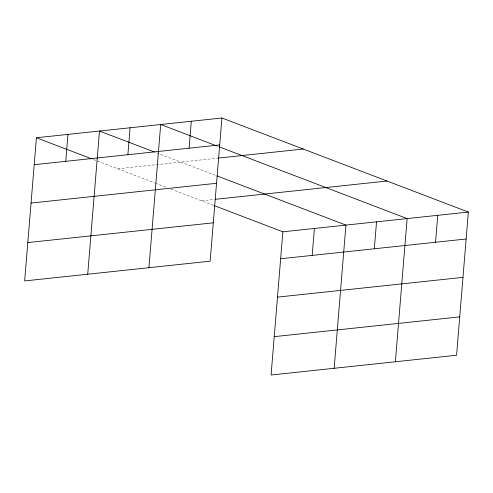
<?xml version="1.0" encoding="UTF-8"?>
<svg xmlns="http://www.w3.org/2000/svg" width="493" height="493" viewBox="0 0 493 493"><rect width="100%" height="100%" fill="white"/><g stroke="black" fill="none" stroke-linecap="round" stroke-linejoin="round"><path stroke-width="0.37" stroke-dasharray="2.46 1.85" d="M117.747 168.797L217.542 158.167M201.538 200.78L214.301 199.418M217.056 146.027L218.485 146.569M156.558 152.818L216.316 175.631M93.491 159.541L154.673 182.891M155.381 183.162L166.745 187.5M171.003 189.127L213.666 205.408"/><path stroke-width="0.74" d="M36.42 137.757L24.65 280.936L210.141 261.179L221.912 117.993L36.42 137.757L92.068 158.992M65.742 161.334L67.954 134.398M87.717 274.219L99.487 131.039L154.42 152.004M127.878 154.71L130.09 127.773M148.929 267.699L160.7 124.513L216.341 145.755M189.09 148.19L191.302 121.253M214.375 205.68L282.859 231.821L271.088 375.007L456.58 355.243L468.35 212.064L221.912 117.993M312.18 255.399L314.392 228.462M334.155 368.289L345.926 225.104L217.025 175.902M374.316 248.78L376.535 221.844M395.368 361.763L407.138 218.584L219.194 146.846M435.529 242.26L437.747 215.324M34.208 164.693L219.693 144.93M218.307 158.087L303.238 149.034M31.053 203.054L216.544 183.291M215.053 199.338L387.023 181.017M27.805 242.574L213.29 222.818M282.859 231.821L468.35 212.064M280.646 258.757L466.138 239M277.491 297.119L462.982 277.362M274.244 336.645L459.735 316.882"/></g></svg>
